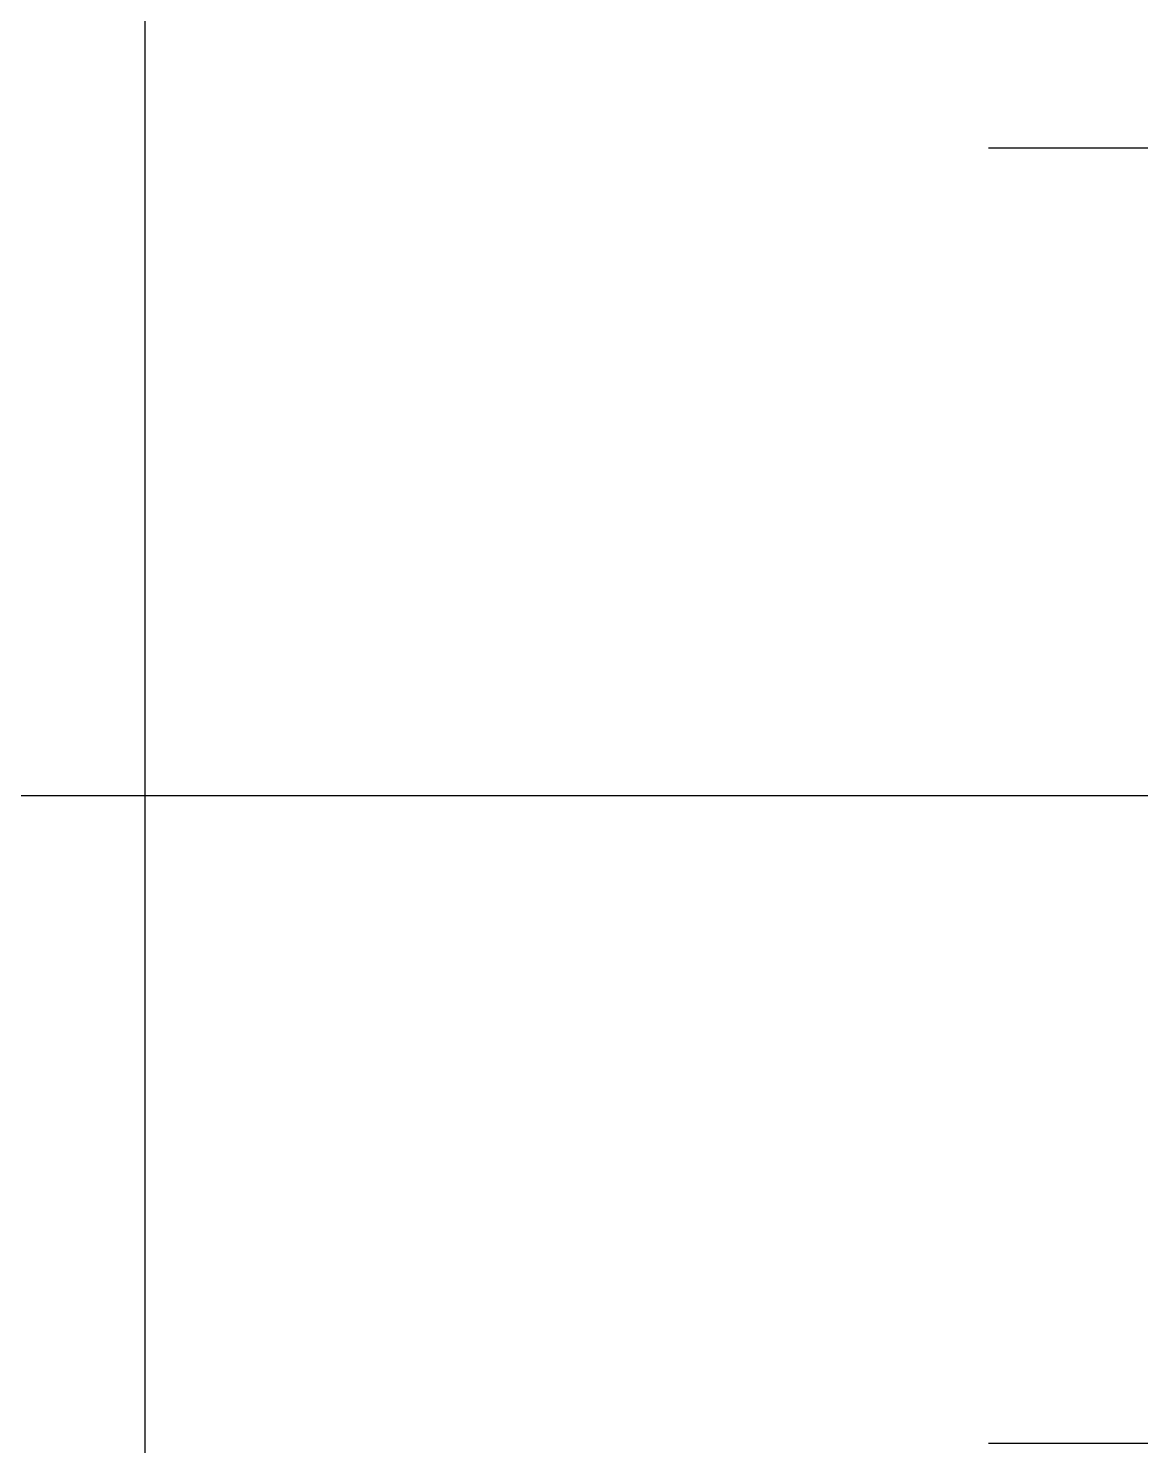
# Model space of a CAD drawing. Extents: x 93 to 3288, y 42 to 1146.
# Drawn here: x 638.44 to 655.63, y 220.56 to 242.44 of the extents above; entities that cross this region are included whole.
import ezdxf

# ---------------------------------------------------------------- set-up
doc = ezdxf.new("R2010")
doc.units = 0
doc.header["$LTSCALE"] = 200
doc.header["$MEASUREMENT"] = 0
for name, pattern in [('0_A-CEN', [48, 40, -4, 0, -4]), ('CEN-GAUN', [32.2, 30, -1, 0.2, -1]), ('CENTERX2', [4, 2.5, -0.5, 0.5, -0.5]), ('HIDDEN', [0.375, 0.25, -0.125])]:
    doc.linetypes.add(name, pattern=pattern)
doc.layers.get('0').update_dxf_attribs({"linetype": 'CONTINUOUS'})
for name, color, linetype in [('05SB', 5, 'HIDDEN'), ('A-DIES', 3, 'CONTINUOUS'), ('CEN', 1, 'CEN-GAUN'), ('SN-BOLT', 6, 'CONTINUOUS')]:
    doc.layers.add(name, color=color, linetype=linetype)

# ---------------------------------------------------------------- blocks, each defined once
blk = doc.blocks.new('JA-DM-22(JA-D-325)')
at = {"layer": 'A-DIES'}
blk.add_lwpolyline([(-88.50000000506407, -2.5, -0.414213562373761), (-88.00000000506407, -2.000000000000909), (-2.5, -2, -0.4142135623725622), (-1.999999999999091, -2.5), (-2, -57.5, -0.414213562373761), (-2.5, -57.99999999999909), (-88.00000000506407, -58, -0.4142135623725621), (-88.50000000506498, -57.5)], format="xyb", close=True, dxfattribs=at)
blk = doc.blocks.new('SHEAR BLOCK')
at = {"layer": '05SB', "ltscale": 0.5}
blk.add_lwpolyline([(0, 0), (85.75440299371257, 0), (85.75440299371257, -54.39999999944121), (0, -54.39999999944121)], close=True, dxfattribs=at)
at = {"layer": 'SN-BOLT', "color": 1, "linetype": '0_A-CEN', "ltscale": 0.2}
for p, q in [((13.02541408734396, -17.1999999997206), (27.02541408734396, -17.1999999997206)), ((13.02541408734396, -37.1999999997206), (27.02541408734396, -37.1999999997206))]:
    blk.add_line(p, q, dxfattribs=at)

msp = doc.modelspace()

# ---------------------------------------------------------------- linework, layer by layer
at = {"layer": 'CEN', "color": 1, "linetype": 'CENTERX2', "ltscale": 10}
msp.add_line((557.7488808771782, 230.5989509832034), (748.7488808771782, 230.5989509832034), dxfattribs=at)

# ---------------------------------------------------------------- block references
for name, p in [('JA-DM-22(JA-D-325)', (728.7488808771782, 260.5989509832034)), ('SHEAR BLOCK', (640.2488808748808, 257.798949385593))]:
    msp.add_blockref(name, p)

doc.saveas('drawing.dxf')
